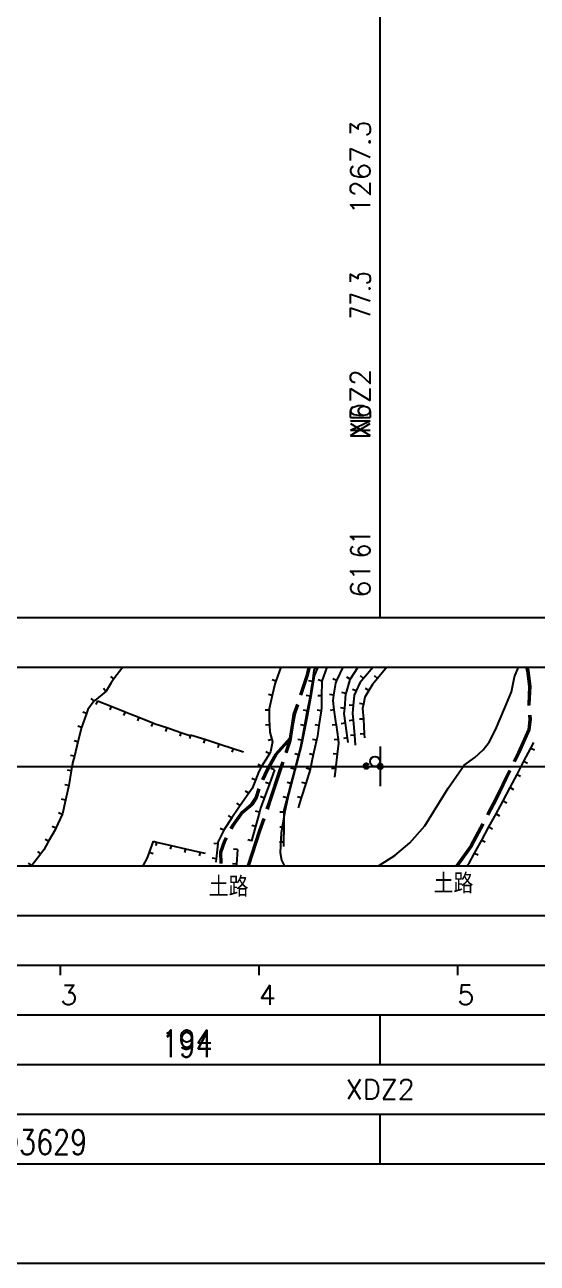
# Model space of a CAD drawing. Extents: x -45 to 720, y -50 to 366.
# Drawn here: x 56.4 to 108, y -50 to 74.6 of the extents above; entities that cross this region are included whole.
import ezdxf
from ezdxf.enums import TextEntityAlignment as Align

# ---------------------------------------------------------------- set-up
doc = ezdxf.new("R2010")
doc.units = 0
for name, color, linetype in [('BIAOZHU', 7, 'Continuous'), ('DGX', 5, 'Continuous'), ('MPLINE', 7, 'Continuous'), ('ROAD', 54, 'Continuous'), ('TOUYINGXIAN', 7, 'Continuous'), ('VEG_PG', 3, 'Continuous'), ('图框', 7, 'Continuous'), ('标尺', 7, 'Continuous')]:
    doc.layers.add(name, color=color, linetype=linetype)
doc.layers.add('gps中层', color=1, linetype='Continuous', lineweight=100, plot=False)
doc.layers.add('杆塔层', color=1, linetype='Continuous', lineweight=0)
doc.styles.add('dmthz', font='txt1.shx', dxfattribs={"width": 0.8, "bigfont": 'hztxt1.shx'})
doc.styles.get("Standard").update_dxf_attribs({"font": 'txt1.shx', "bigfont": 'hztxt1.shx'})

msp = doc.modelspace()

# ---------------------------------------------------------------- linework, layer by layer
at = {"layer": 'BIAOZHU'}
for p, q in [((92.23, 2), (92.23, -2)), ((92.23, -30), (92.23, -25)), ((92.23, -40), (92.23, -35))]:
    msp.add_line(p, q, dxfattribs=at)
at = {"layer": 'DGX'}
for p, q in [((85.95, 10), (85.56, 9.1)), ((105.76, 9.01), (106.15, 10)), ((85.56, 9.1), (85.28, 7.25)), ((105.46, 7.5), (105.76, 9.01)), ((104.79, 5.88), (105.46, 7.5)), ((85.28, 7.25), (84.87, 5.03)), ((84.87, 5.03), (84.31, 2.18)), ((103.83, 3.69), (104.79, 5.88)), ((103.22, 2.43), (103.83, 3.69)), ((84.31, 2.18), (83.62, -0.38)), ((101.76, 0.89), (102.61, 1.68)), ((102.61, 1.68), (103.22, 2.43)), ((99.07, -2.18), (100.67, 0.13)), ((100.67, 0.13), (101.76, 0.89)), ((83.62, -0.38), (82.99, -2.83)), ((96.73, -5.99), (99.07, -2.18)), ((82.99, -2.83), (82.61, -4.53)), ((82.61, -4.53), (82.24, -6.67)), ((95.22, -7.68), (96.73, -5.99)), ((82.24, -6.67), (82.15, -8.65)), ((82.15, -8.65), (82.29, -9.43)), ((93.69, -8.95), (95.22, -7.68)), ((82.29, -9.43), (82.57, -9.97)), ((92.05, -10), (93.69, -8.95))]:
    msp.add_line(p, q, dxfattribs=at)
at = {"layer": 'gps中层', "color": 1, "linetype": 'Continuous'}
for centre in [(90.82, 0.03), (92.23, 0)]:
    msp.add_circle(centre, 0.1, dxfattribs=at)
at = {"layer": 'MPLINE'}
for p, q in [((66.31, 10), (65.41, 8.8)), ((82.22, 10), (81.71, 8.59)), ((85.71, 10), (85.55, 9.67)), ((86.86, 10), (86.36, 8.58)), ((88.46, 10), (87.84, 8.63)), ((90.04, 10), (89.95, 9.92)), ((91.53, 10), (90.55, 8.86)), ((92.91, 10), (91.95, 8.84)), ((65.41, 8.8), (65.09, 9.04)), ((65.41, 8.8), (65.12, 8.41)), ((85.55, 9.67), (85.4, 8.55)), ((87.84, 8.63), (87.47, 8.8)), ((89.18, 8.74), (88.76, 7.34)), ((89.19, 8.77), (88.86, 8.99)), ((89.19, 8.77), (89.18, 8.74)), ((89.95, 9.92), (89.19, 8.77)), ((90.55, 8.86), (90.16, 8.4)), ((90.55, 8.86), (90.25, 9.12)), ((91.95, 8.84), (91.45, 8.23)), ((91.95, 8.84), (91.64, 9.1)), ((64.6, 7.54), (63.47, 6.64)), ((64.6, 7.54), (64.35, 7.85)), ((64.62, 7.56), (64.6, 7.54)), ((65.12, 8.41), (64.62, 7.56)), ((81.71, 8.59), (81.33, 8.72)), ((81.6, 8.27), (81.35, 7.14)), ((81.71, 8.59), (81.6, 8.27)), ((85.4, 8.55), (85, 8.6)), ((85.29, 7.81), (85.16, 7.07)), ((85.4, 8.55), (85.29, 7.81)), ((86.36, 8.58), (85.98, 8.72)), ((86.34, 8.52), (86.33, 7.09)), ((86.36, 8.58), (86.34, 8.52)), ((87.72, 8.38), (87.53, 7.17)), ((87.84, 8.63), (87.72, 8.38)), ((89.79, 7.59), (89.43, 7.75)), ((89.79, 7.59), (89.6, 7.17)), ((90.16, 8.4), (89.79, 7.59)), ((91.08, 7.63), (90.67, 6.96)), ((91.08, 7.63), (90.74, 7.84)), ((91.45, 8.23), (91.08, 7.63)), ((63.43, 6.6), (62.78, 5.72)), ((63.43, 6.6), (63.11, 6.84)), ((63.47, 6.64), (63.43, 6.6)), ((63.74, 6.61), (63.59, 6.24)), ((63.74, 6.61), (65.13, 6.05)), ((81.35, 7.14), (80.96, 7.22)), ((81.35, 7.14), (81.05, 5.79)), ((85.16, 7.07), (84.76, 7.14)), ((85.16, 7.07), (84.88, 5.59)), ((86.33, 7.09), (85.93, 7.09)), ((86.33, 7.09), (86.33, 5.89)), ((87.53, 7.17), (87.13, 7.24)), ((87.53, 7.17), (87.44, 6.64)), ((87.44, 6.64), (87.57, 5.69)), ((88.76, 7.34), (88.37, 7.45)), ((88.74, 7.3), (88.62, 5.84)), ((88.76, 7.34), (88.74, 7.3)), ((89.6, 7.17), (89.51, 6.13)), ((90.54, 6.26), (90.15, 6.33)), ((90.54, 6.26), (90.46, 5.83)), ((90.67, 6.96), (90.54, 6.26)), ((62.64, 5.34), (62.14, 3.93)), ((62.64, 5.34), (62.27, 5.47)), ((62.78, 5.72), (62.64, 5.34)), ((65.13, 6.05), (64.98, 5.68)), ((65.13, 6.05), (66.53, 5.5)), ((66.53, 5.5), (66.38, 5.12)), ((66.53, 5.5), (67.04, 5.29)), ((67.04, 5.29), (67.92, 4.94)), ((81.05, 5.67), (80.65, 5.67)), ((81.05, 5.67), (81.04, 4.64)), ((81.05, 5.79), (81.05, 5.67)), ((84.88, 5.59), (84.49, 5.67)), ((84.82, 5.27), (84.61, 4.12)), ((84.88, 5.59), (84.82, 5.27)), ((86.28, 5.59), (85.89, 5.65)), ((86.28, 5.59), (86.06, 4.11)), ((86.33, 5.89), (86.28, 5.59)), ((87.57, 5.69), (87.18, 5.63)), ((87.57, 5.69), (87.77, 4.28)), ((88.62, 5.84), (88.22, 5.88)), ((88.62, 5.84), (88.57, 5.34)), ((88.57, 5.34), (88.71, 4.35)), ((89.51, 6.13), (89.11, 6.17)), ((89.51, 6.13), (89.44, 5.37)), ((89.44, 5.37), (89.5, 4.64)), ((90.46, 5.83), (90.53, 4.76)), ((62.14, 3.93), (61.77, 4.06)), ((62.14, 3.92), (61.78, 2.47)), ((62.14, 3.93), (62.14, 3.92)), ((67.92, 4.94), (67.77, 4.57)), ((67.92, 4.94), (69.32, 4.39)), ((69.32, 4.39), (69.17, 4.02)), ((69.32, 4.39), (69.57, 4.3)), ((69.57, 4.3), (70.73, 3.9)), ((70.73, 3.9), (70.61, 3.52)), ((70.73, 3.9), (72.15, 3.42)), ((81.06, 4.17), (80.66, 4.15)), ((81.04, 4.64), (81.06, 4.17)), ((81.06, 4.17), (81.1, 3.46)), ((84.61, 4.12), (84.21, 4.19)), ((84.61, 4.12), (84.33, 2.64)), ((86.06, 4.11), (85.66, 4.17)), ((86.06, 4.11), (85.9, 3.04)), ((87.78, 4.2), (87.38, 4.15)), ((87.77, 4.28), (87.78, 4.2)), ((87.78, 4.2), (87.98, 2.72)), ((88.71, 4.35), (88.31, 4.3)), ((88.71, 4.35), (88.91, 2.87)), ((89.5, 4.64), (89.1, 4.6)), ((89.5, 4.64), (89.63, 3.14)), ((90.53, 4.76), (90.13, 4.74)), ((90.53, 4.76), (90.62, 3.27)), ((61.78, 2.47), (61.39, 2.57)), ((72.15, 3.42), (72.03, 3.04)), ((72.15, 3.42), (73.05, 3.12)), ((73.13, 3.19), (73.01, 2.81)), ((73.13, 3.19), (74.56, 2.73)), ((74.56, 2.73), (74.43, 2.35)), ((74.56, 2.73), (75.98, 2.27)), ((81.32, 2.7), (80.94, 2.59)), ((81.1, 3.46), (81.32, 2.7)), ((81.32, 2.7), (81.39, 2.48)), ((84.33, 2.64), (83.94, 2.72)), ((84.33, 2.64), (84.17, 1.81)), ((85.81, 2.63), (85.42, 2.72)), ((85.81, 2.63), (85.48, 1.17)), ((85.9, 3.04), (85.81, 2.63)), ((87.98, 2.72), (87.58, 2.66)), ((87.98, 2.72), (88.03, 2.35)), ((88.91, 2.87), (88.52, 2.81)), ((88.91, 2.87), (88.98, 2.41)), ((89.63, 3.14), (89.23, 3.11)), ((89.63, 3.14), (89.72, 2.14)), ((90.62, 3.27), (90.22, 3.24)), ((90.62, 3.27), (90.64, 2.86)), ((61.78, 2.47), (61.42, 1.02)), ((75.98, 2.27), (75.86, 1.88)), ((75.98, 2.27), (77.41, 1.8)), ((77.41, 1.8), (77.29, 1.42)), ((77.41, 1.8), (78.45, 1.47)), ((81.06, 1.26), (80.28, -0.02)), ((81.06, 1.26), (80.72, 1.47)), ((81.17, 1.45), (81.06, 1.26)), ((81.39, 2.48), (81.17, 1.45)), ((84, 1.18), (83.62, 1.28)), ((84.17, 1.81), (84, 1.18)), ((85.48, 1.17), (85.09, 1.25)), ((87.9, 1.23), (87.5, 1.27)), ((88.03, 2.35), (87.9, 1.23)), ((106.71, 0.52), (107.41, 1.85)), ((107.41, 1.85), (107.69, 2.39)), ((107.41, 1.85), (107.76, 1.67)), ((61.42, 1.02), (61.03, 1.11)), ((61.27, 0.45), (61.11, -0.45)), ((61.42, 1.02), (61.27, 0.45)), ((80.28, -0.02), (79.94, 0.19)), ((84, 1.18), (83.62, -0.27)), ((85.48, 1.17), (85.16, -0.28)), ((87.9, 1.23), (87.73, -0.26)), ((106.02, -0.8), (106.71, 0.52)), ((106.71, 0.52), (107.07, 0.34)), ((61.11, -0.45), (60.72, -0.38)), ((61.11, -0.45), (60.85, -1.93)), ((79.66, -1.38), (79.28, -1.23)), ((79.99, -0.5), (79.66, -1.38)), ((80.28, -0.02), (79.99, -0.5)), ((81.58, -0.36), (81.06, -1.77)), ((81.58, -0.36), (81.2, -0.22)), ((83.62, -0.27), (83.23, -0.17)), ((83.62, -0.27), (83.24, -1.72)), ((85.16, -0.3), (84.72, -1.73)), ((85.16, -0.3), (84.77, -0.18)), ((85.16, -0.28), (85.16, -0.3)), ((87.73, -0.26), (87.33, -0.22)), ((87.73, -0.26), (87.64, -1.07)), ((105.32, -2.13), (106.02, -0.8)), ((106.02, -0.8), (106.37, -0.99)), ((60.85, -1.93), (60.45, -1.86)), ((60.77, -2.37), (60.53, -3.4)), ((60.85, -1.93), (60.77, -2.37)), ((78.99, -2.71), (78.67, -2.48)), ((79.34, -2.22), (78.99, -2.71)), ((79.66, -1.38), (79.34, -2.22)), ((81.06, -1.77), (80.54, -3.18)), ((81.06, -1.77), (80.68, -1.63)), ((83.24, -1.72), (82.85, -1.62)), ((83.12, -2.16), (82.85, -3.17)), ((83.24, -1.72), (83.12, -2.16)), ((84.72, -1.73), (84.28, -3.17)), ((84.72, -1.73), (84.33, -1.62)), ((104.62, -3.46), (105.32, -2.13)), ((105.32, -2.13), (105.67, -2.32)), ((60.53, -3.4), (60.14, -3.31)), ((60.53, -3.4), (60.21, -4.78)), ((78.13, -3.94), (77.8, -3.7)), ((78.99, -2.71), (78.13, -3.94)), ((80.54, -3.18), (80.17, -3.04)), ((80.54, -3.18), (80.17, -4.19)), ((82.85, -3.17), (82.46, -3.06)), ((82.85, -3.17), (82.52, -4.39)), ((84.28, -3.17), (83.89, -3.05)), ((84.28, -3.17), (83.96, -4.18)), ((104.36, -3.97), (104.62, -3.46)), ((104.62, -3.46), (104.98, -3.65)), ((60.18, -4.85), (59.55, -6.21)), ((60.18, -4.85), (59.82, -4.68)), ((60.21, -4.78), (60.18, -4.85)), ((77.29, -5.18), (76.96, -4.95)), ((77.93, -4.22), (77.29, -5.18)), ((78.13, -3.94), (77.93, -4.22)), ((80.06, -4.6), (79.66, -6.04)), ((80.06, -4.6), (79.68, -4.49)), ((80.17, -4.19), (80.06, -4.6)), ((82.52, -4.62), (82.12, -4.62)), ((82.52, -4.62), (82.51, -6.12)), ((82.52, -4.39), (82.52, -4.62)), ((103.18, -6.09), (103.91, -4.78)), ((103.91, -4.78), (104.36, -3.97)), ((103.91, -4.78), (104.26, -4.97)), ((59.55, -6.21), (59.19, -6.05)), ((59.55, -6.21), (59.47, -6.39)), ((77.29, -5.18), (76.5, -6.34)), ((79.66, -6.04), (79.27, -7.49)), ((79.66, -6.04), (79.28, -5.94)), ((82.51, -6.12), (82.11, -6.12)), ((82.51, -6.12), (82.5, -7.62)), ((102.46, -7.41), (103.18, -6.09)), ((103.18, -6.09), (103.53, -6.29)), ((58.83, -7.53), (58.49, -7.34)), ((59.47, -6.39), (58.83, -7.53)), ((76.46, -6.43), (75.88, -7.64)), ((76.46, -6.43), (76.1, -6.26)), ((76.5, -6.34), (76.46, -6.43)), ((79.27, -7.49), (78.88, -7.39)), ((101.73, -8.72), (102.46, -7.41)), ((102.46, -7.41), (102.81, -7.6)), ((58.04, -8.8), (57.73, -8.55)), ((58.35, -8.41), (58.04, -8.8)), ((58.83, -7.53), (58.35, -8.41)), ((68.78, -9.21), (68.99, -8.64)), ((68.99, -8.64), (69.38, -7.54)), ((68.99, -8.64), (69.36, -8.78)), ((69.38, -7.54), (69.7, -7.61)), ((69.7, -7.61), (69.61, -8)), ((69.7, -7.61), (71.16, -7.95)), ((71.16, -7.95), (71.07, -8.34)), ((71.16, -7.95), (72.62, -8.28)), ((72.62, -8.28), (72.53, -8.67)), ((72.62, -8.28), (74.08, -8.62)), ((74.08, -8.62), (73.99, -9.01)), ((74.08, -8.62), (74.61, -8.74)), ((75.87, -7.8), (75.47, -7.75)), ((75.87, -7.8), (75.7, -9.29)), ((75.88, -7.64), (75.87, -7.8)), ((77.86, -8.36), (77.46, -8.33)), ((77.86, -8.36), (77.75, -9.85)), ((79.27, -7.49), (79.26, -7.52)), ((82.5, -7.62), (82.1, -7.62)), ((82.5, -7.62), (82.49, -8.05)), ((101.14, -9.79), (101.73, -8.72)), ((101.73, -8.72), (102.08, -8.91)), ((57.12, -9.98), (56.81, -9.74)), ((58.04, -8.8), (57.12, -9.98)), ((68.35, -10), (68.78, -9.21)), ((75.7, -9.29), (75.3, -9.24)), ((75.7, -9.29), (75.66, -9.64)), ((77.75, -9.85), (77.35, -9.82)), ((77.75, -9.85), (77.74, -10)), ((100.96, -10), (101.14, -9.79)), ((57.12, -9.98), (57.11, -10))]:
    msp.add_line(p, q, dxfattribs=at)
at = {"layer": 'ROAD'}
for p, q in [((84.79, 9.12), (85.02, 10)), ((84.86, 9.1), (85.1, 10)), ((84.93, 9.08), (85.17, 9.98)), ((107.04, 9.63), (106.92, 9.97)), ((107.12, 9.65), (106.99, 10)), ((107.19, 9.67), (107.07, 10)), ((84.16, 7.2), (84.79, 9.12)), ((84.23, 7.18), (84.86, 9.1)), ((84.3, 7.16), (84.93, 9.08)), ((107.25, 8.04), (107.04, 9.63)), ((107.32, 8.04), (107.12, 9.65)), ((107.4, 8.04), (107.19, 9.67)), ((107.16, 6.23), (107.25, 8.04)), ((107.23, 6.23), (107.32, 8.04)), ((107.31, 6.23), (107.4, 8.04)), ((83.51, 5.25), (83.85, 6.25)), ((83.35, 4.34), (83.51, 5.25)), ((83.43, 4.33), (83.59, 5.23)), ((83.5, 4.32), (83.66, 5.21)), ((83.59, 5.23), (83.92, 6.23)), ((83.66, 5.21), (83.99, 6.21)), ((107.16, 6.14), (107.16, 6.23)), ((107.24, 6.14), (107.23, 6.23)), ((107.27, 4.73), (107.24, 5.14)), ((107.31, 6.15), (107.31, 6.23)), ((107.35, 4.73), (107.32, 5.14)), ((107.42, 4.73), (107.39, 5.15)), ((83.09, 2.62), (83.35, 4.34)), ((83.17, 2.6), (83.43, 4.33)), ((83.24, 2.58), (83.5, 4.32)), ((107.16, 3.72), (107.27, 4.73)), ((107.23, 3.7), (107.35, 4.73)), ((107.3, 3.68), (107.42, 4.73)), ((83.08, 2.83), (81.64, 1.22)), ((83.13, 2.78), (81.7, 1.18)), ((83.19, 2.73), (81.76, 1.13)), ((82.69, 1.41), (83.09, 2.62)), ((82.76, 1.38), (83.17, 2.6)), ((82.83, 1.36), (83.24, 2.58)), ((106.11, 1.41), (107.16, 3.72)), ((106.18, 1.37), (107.23, 3.7)), ((106.25, 1.34), (107.3, 3.68)), ((105.68, 0.51), (106.11, 1.41)), ((105.74, 0.48), (106.18, 1.37)), ((105.81, 0.45), (106.25, 1.34)), ((81.64, 1.22), (80.77, -0.3)), ((81.7, 1.18), (80.83, -0.33)), ((81.76, 1.13), (80.9, -0.37)), ((82.12, -0.29), (82.37, 0.46)), ((82.19, -0.31), (82.44, 0.43)), ((82.26, -0.33), (82.51, 0.41)), ((80.77, -0.3), (80.31, -1.31)), ((80.83, -0.33), (80.38, -1.34)), ((80.9, -0.37), (80.45, -1.37)), ((81.04, -3.54), (82.12, -0.29)), ((81.11, -3.56), (82.19, -0.31)), ((81.18, -3.58), (82.26, -0.33)), ((103.87, -3.19), (105.24, -0.39)), ((103.94, -3.23), (105.31, -0.42)), ((104.01, -3.26), (105.37, -0.45)), ((79.93, -2.24), (79.62, -3.16)), ((80, -2.27), (79.69, -3.19)), ((80.07, -2.29), (79.76, -3.23)), ((79.62, -3.16), (79.24, -3.78)), ((79.69, -3.19), (79.3, -3.83)), ((79.76, -3.23), (79.35, -3.88)), ((80.78, -4.28), (81.04, -3.54)), ((80.86, -4.31), (81.11, -3.56)), ((80.93, -4.33), (81.18, -3.58)), ((103, -4.85), (103.87, -3.19)), ((103.06, -4.89), (103.94, -3.23)), ((103.13, -4.92), (104.01, -3.26)), ((78.29, -4.58), (77.27, -5.98)), ((78.34, -4.63), (77.33, -6.02)), ((78.4, -4.68), (77.4, -6.06)), ((79.24, -3.78), (78.29, -4.58)), ((79.3, -3.83), (78.34, -4.63)), ((79.35, -3.88), (78.4, -4.68)), ((77.27, -5.98), (77.12, -6.26)), ((77.33, -6.02), (77.19, -6.29)), ((77.4, -6.06), (77.25, -6.33)), ((80.04, -6.45), (80.46, -5.23)), ((80.11, -6.48), (80.53, -5.25)), ((80.18, -6.5), (80.6, -5.28)), ((101.37, -7.93), (102.53, -5.74)), ((101.44, -7.97), (102.6, -5.77)), ((101.5, -8.01), (102.66, -5.81)), ((76.48, -7.48), (76.07, -8.64)), ((76.65, -7.14), (76.48, -7.48)), ((76.72, -7.18), (76.55, -7.51)), ((76.78, -7.21), (76.61, -7.54)), ((78.89, -9.98), (80.04, -6.45)), ((78.96, -10), (80.11, -6.48)), ((79.04, -10), (80.18, -6.5)), ((76.07, -8.64), (76.09, -9.77)), ((76.55, -7.51), (76.14, -8.65)), ((76.14, -8.65), (76.16, -9.77)), ((76.61, -7.54), (76.22, -8.66)), ((76.22, -8.66), (76.24, -9.76)), ((99.89, -9.96), (101.37, -7.93)), ((99.95, -10), (101.44, -7.97)), ((100.04, -10), (101.5, -8.01))]:
    msp.add_line(p, q, dxfattribs=at)
at = {"layer": 'TOUYINGXIAN'}
msp.add_line((92.23, 15), (92.23, 139.65), dxfattribs=at)
at = {"layer": 'VEG_PG'}
msp.add_circle((91.71, 0.5), 0.5, dxfattribs=at)
at = {"layer": '图框', "color": 7, "linetype": 'Continuous'}
for p, q in [((-45, 15), (720, 15)), ((0, 10), (720, 10)), ((0, 0), (720, 0)), ((0, -10), (720, -10)), ((-45, -15), (720, -15)), ((-45, -20), (720, -20)), ((-45, -25), (720, -25)), ((-45, -30), (720, -30)), ((-45, -35), (720, -35)), ((-45, -40), (720, -40)), ((-45, -50), (720, -50))]:
    msp.add_line(p, q, dxfattribs=at)
at = {"layer": '杆塔层', "color": 3}
for p, q in [((92.23, 139.65), (92.23, 15)), ((92.23, 139.65), (92.23, 15)), ((92.23, -25), (92.23, -30)), ((92.23, -25), (92.23, -30))]:
    msp.add_line(p, q, dxfattribs=at)
at = {"layer": '标尺', "color": 7, "linetype": 'Continuous'}
for p, q in [((60, -20), (60, -21)), ((80, -20), (80, -21)), ((100, -20), (100, -21))]:
    msp.add_line(p, q, dxfattribs=at)

# ---------------------------------------------------------------- texts
at = {"layer": 'BIAOZHU', "style": 'dmthz', "width": 0.8}
for s, p in [('194', (72.78, -28)), ('461/239  k=0.0003629', (46.12, -38))]:
    msp.add_text(s, height=2.5, dxfattribs=at).set_placement(p, align=Align.MIDDLE)
at = {"layer": 'gps中层', "color": 1, "linetype": 'Continuous'}
for s, p in [('XDZ2$$', (90.82, 0.03)), ('DJ1-XDJ2', (90.82, 0.01)), ('XDZ2', (92.23, 0)), ('DJ1-XDJ2', (92.23, -0.02))]:
    msp.add_text(s, height=0.02, dxfattribs=at).set_placement(p)
at = {"layer": 'ROAD', "linetype": 'Continuous'}
for p in [(74.96, -13.11), (97.61, -12.78)]:
    msp.add_text('土路', height=2, dxfattribs=at).set_placement(p)
at = {"layer": 'TOUYINGXIAN', "style": 'dmthz', "width": 0.8}
for s, p in [('77.3', (91.23, 45)), ('IN6', (91.23, 33)), ('61', (91.23, 21))]:
    msp.add_text(s, height=2, rotation=90, dxfattribs=at).set_placement(p)
at = {"layer": '杆塔层', "color": 3, "linetype": 'Continuous'}
for s, p in [('1267.3', (91.23, 65)), ('XDZ2', (91.23, 40))]:
    msp.add_text(s, height=2, rotation=90, dxfattribs=at).set_placement(p, align=Align.RIGHT)
at = {"layer": '杆塔层', "color": 3}
for s, p in [('1267.3', (91.23, 65)), ('XDZ2', (91.23, 40))]:
    msp.add_text(s, height=2, rotation=90, dxfattribs=at).set_placement(p, align=Align.RIGHT)
at = {"layer": '杆塔层', "color": 3, "linetype": 'Continuous'}
msp.add_text('61', height=2, rotation=90, dxfattribs=at).set_placement((91.23, 17))
at = {"layer": '杆塔层', "color": 3}
msp.add_text('61', height=2, rotation=90, dxfattribs=at).set_placement((91.23, 17))
at = {"layer": '杆塔层', "color": 3, "linetype": 'Continuous'}
for s, p in [('194', (72.78, -27.5)), ('XDZ2', (92.23, -32.5))]:
    msp.add_text(s, height=2, dxfattribs=at).set_placement(p, align=Align.MIDDLE_CENTER)
at = {"layer": '杆塔层', "color": 3}
for s, p in [('194', (72.78, -27.5)), ('XDZ2', (92.23, -32.5))]:
    msp.add_text(s, height=2, dxfattribs=at).set_placement(p, align=Align.MIDDLE_CENTER)
at = {"layer": '标尺', "color": 7, "linetype": 'Continuous'}
for s, p in [('3', (60, -24)), ('4', (80, -24)), ('5', (100, -24))]:
    msp.add_text(s, height=2, dxfattribs=at).set_placement(p)

doc.saveas('drawing.dxf')
